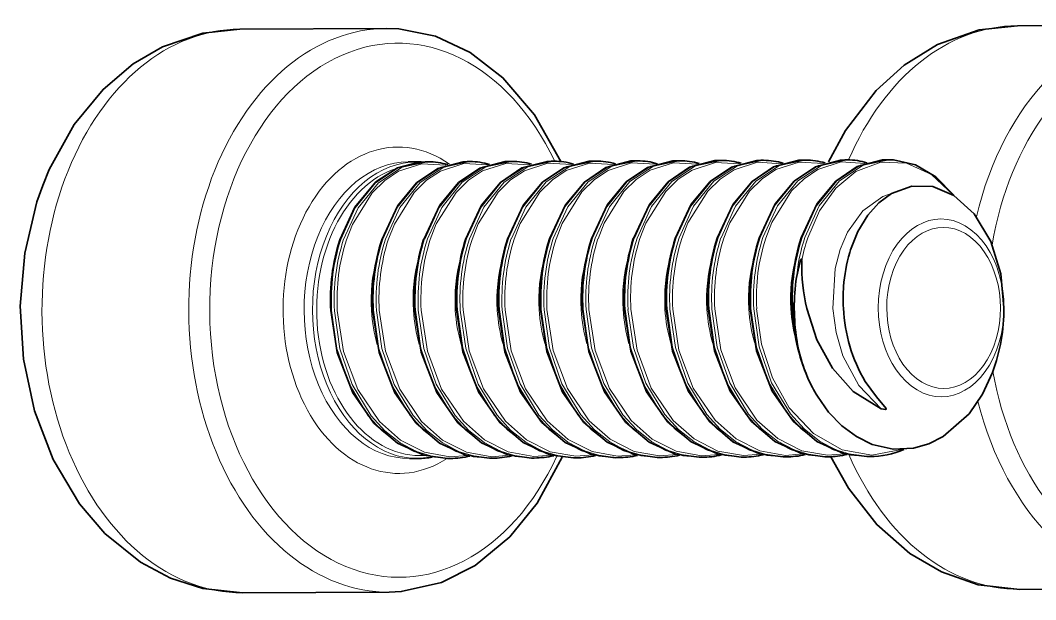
# Model space of a CAD drawing. Extents: x 386 to 1090, y 188 to 736.
# Drawn here: x 986.3 to 993.15, y 613.78 to 617.69 of the extents above; entities that cross this region are included whole.
import ezdxf

# ---------------------------------------------------------------- set-up
doc = ezdxf.new("R2010")
doc.units = 0

msp = doc.modelspace()

# ---------------------------------------------------------------- linework, layer by layer
at = {"color": 7, "lineweight": 35, "ltscale": 0.024748}
for p, q in [((994.0154, 617.6576), (993.0255, 617.6533)), ((988.7886, 613.8351), (987.7986, 613.8308)), ((994.0317, 613.8576), (993.0418, 613.8534))]:
    msp.add_line(p, q, dxfattribs=at)
at = {"color": 7, "lineweight": 35, "ltscale": 0.02475}
msp.add_line((988.7723, 617.635), (987.7823, 617.6307), dxfattribs=at)
at = {"color": 7, "lineweight": 35, "ltscale": 0.001413}
msp.add_line((988.9741, 616.7359), (988.9176, 616.7357), dxfattribs=at)
at = {"color": 7, "lineweight": 35, "ltscale": 0.000665535}
msp.add_line((988.9771, 616.7359), (989.0037, 616.7352), dxfattribs=at)
at = {"color": 7, "lineweight": 35, "ltscale": 0.000474551}
for p, q in [((989.0513, 616.7362), (989.0323, 616.7361)), ((989.3342, 616.7374), (989.3152, 616.7374)), ((989.617, 616.7386), (989.598, 616.7386)), ((989.8998, 616.7399), (989.8809, 616.7398)), ((989.2014, 614.7368), (989.1824, 614.7368)), ((989.4842, 614.738), (989.4652, 614.738)), ((989.767, 614.7393), (989.748, 614.7392)), ((990.0499, 614.7405), (990.0309, 614.7404)), ((990.3327, 614.7417), (990.3137, 614.7416)), ((990.6155, 614.7429), (990.5966, 614.7429)), ((990.8984, 614.7441), (990.8794, 614.7441)), ((991.1812, 614.7454), (991.1622, 614.7453)), ((991.4641, 614.7466), (991.4451, 614.7465))]:
    msp.add_line(p, q, dxfattribs=at)
at = {"color": 7, "lineweight": 35, "ltscale": 0.000474558}
for p, q in [((990.1827, 616.7411), (990.1637, 616.741)), ((990.4655, 616.7423), (990.4465, 616.7422)), ((990.7484, 616.7435), (990.7294, 616.7434)), ((991.0312, 616.7448), (991.0122, 616.7446)), ((991.314, 616.746), (991.295, 616.7458)), ((991.5969, 616.7472), (991.5779, 616.7471)), ((991.8797, 616.7484), (991.8607, 616.7483)), ((992.1625, 616.7496), (992.1436, 616.7495)), ((991.7469, 614.7478), (991.7279, 614.7477)), ((992.0297, 614.749), (992.0107, 614.7489))]:
    msp.add_line(p, q, dxfattribs=at)
at = {"color": 7, "lineweight": 35, "ltscale": 0.000677738}
msp.add_line((992.1896, 616.7489), (992.1625, 616.7496), dxfattribs=at)
at = {"color": 7, "lineweight": 35, "ltscale": 0.000478805}
msp.add_line((991.9004, 616.1418), (991.8948, 616.1235), dxfattribs=at)
at = {"color": 7, "lineweight": 35, "ltscale": 0.001415}
msp.add_line((988.9827, 614.7359), (988.9261, 614.7357), dxfattribs=at)
at = {"color": 7, "lineweight": 35}
for points in [[(993.0255, 617.6533), (992.7687, 617.6245), (992.4873, 617.5255), (992.2631, 617.3868), (992.0734, 617.2163), (991.8668, 616.947), (991.7523, 616.7352)], [(987.7823, 617.6307), (987.5321, 617.6034), (987.2602, 617.5106), (987.0625, 617.3955), (986.8589, 617.2234), (986.665, 616.9877), (986.4964, 616.6846), (986.4517, 616.5764)], [(989.9455, 616.7377), (989.7687, 617.0522), (989.5554, 617.3021), (989.3344, 617.4724), (989.1007, 617.5818), (988.8547, 617.632), (988.7723, 617.635)], [(988.4556, 616.2095), (988.5579, 616.4311), (988.6995, 616.6007), (988.8441, 616.6948), (988.9901, 616.7339), (989.0323, 616.7361)], [(988.7385, 616.2107), (988.8466, 616.4417), (988.9736, 616.5942), (989.1177, 616.6918), (989.2881, 616.7365), (989.3152, 616.7374)], [(989.0213, 616.2119), (989.1295, 616.4429), (989.2565, 616.5954), (989.4005, 616.693), (989.5709, 616.7376), (989.598, 616.7386)], [(989.3041, 616.2131), (989.4123, 616.444), (989.5393, 616.5966), (989.6833, 616.6942), (989.8538, 616.7388), (989.8809, 616.7398)], [(989.587, 616.2144), (989.6951, 616.4453), (989.8221, 616.5978), (989.9662, 616.6954), (990.1366, 616.7401), (990.1637, 616.741)], [(989.8698, 616.2156), (989.978, 616.4465), (990.105, 616.5991), (990.249, 616.6967), (990.4195, 616.7413), (990.4465, 616.7422)], [(990.1526, 616.2167), (990.2608, 616.4477), (990.3878, 616.6003), (990.5319, 616.6979), (990.7023, 616.7425), (990.7294, 616.7434)], [(990.4355, 616.218), (990.5436, 616.4489), (990.6707, 616.6015), (990.8147, 616.6991), (990.9852, 616.7437), (991.0122, 616.7446)], [(990.7183, 616.2192), (990.8265, 616.4501), (990.9535, 616.6027), (991.0975, 616.7003), (991.268, 616.7449), (991.295, 616.7458)], [(991.0012, 616.2204), (991.1093, 616.4514), (991.2363, 616.6039), (991.3804, 616.7015), (991.5508, 616.7462), (991.5779, 616.7471)], [(991.284, 616.2216), (991.3922, 616.4526), (991.5192, 616.6051), (991.6632, 616.7028), (991.8337, 616.7474), (991.8607, 616.7483)], [(991.5668, 616.2228), (991.675, 616.4538), (991.802, 616.6063), (991.946, 616.704), (992.1165, 616.7486), (992.1436, 616.7495)], [(992.1896, 616.7489), (992.3379, 616.7154), (992.4755, 616.6345), (992.5968, 616.51)], [(987.7986, 613.8308), (987.532, 613.8595), (987.3129, 613.9299), (987.1107, 614.0374), (986.8718, 614.2302), (986.7, 614.4305), (986.5223, 614.7283), (986.3966, 615.0565), (986.3227, 615.4049), (986.3007, 615.7628), (986.3307, 616.1199), (986.4128, 616.4656), (986.4517, 616.5764)], [(992.9352, 615.7529), (992.9131, 615.9799), (992.846, 616.1985), (992.7338, 616.3859), (992.5972, 616.5098), (992.4556, 616.5688), (992.3131, 616.5718), (992.1773, 616.5217), (992.0919, 616.4584), (992.0174, 616.3754), (991.9504, 616.2657), (991.9004, 616.1418)], [(991.5707, 616.0643), (991.5692, 616.0792), (991.5678, 616.0798), (991.5599, 616.0646), (991.5357, 615.9561)], [(988.96, 615.736), (989.0034, 615.4526), (989.1093, 615.1804), (989.2515, 614.9772), (989.4103, 614.8416), (989.5891, 614.7606), (989.748, 614.7392)], [(989.2429, 615.7372), (989.2863, 615.4539), (989.3922, 615.1816), (989.5344, 614.9784), (989.6931, 614.8428), (989.8719, 614.7618), (990.0309, 614.7404)], [(989.5258, 615.7385), (989.5692, 615.4551), (989.675, 615.1828), (989.8172, 614.9796), (989.976, 614.844), (990.1548, 614.7631), (990.3137, 614.7416)], [(989.8086, 615.7397), (989.852, 615.4563), (989.9578, 615.184), (990.1, 614.9808), (990.2589, 614.8452), (990.4376, 614.7643), (990.5966, 614.7429)], [(990.0914, 615.7409), (990.1348, 615.4575), (990.2407, 615.1852), (990.3829, 614.982), (990.5417, 614.8464), (990.7205, 614.7655), (990.8794, 614.7441)], [(990.3743, 615.7421), (990.4177, 615.4587), (990.5235, 615.1865), (990.6657, 614.9832), (990.8245, 614.8477), (991.0033, 614.7667), (991.1622, 614.7453)], [(990.6571, 615.7433), (990.7005, 615.4599), (990.8063, 615.1877), (990.9485, 614.9844), (991.1074, 614.8489), (991.2861, 614.7679), (991.4451, 614.7465)], [(990.9399, 615.7445), (990.9833, 615.4611), (991.0892, 615.1889), (991.2314, 614.9857), (991.3902, 614.8501), (991.569, 614.7692), (991.7279, 614.7477)], [(991.2228, 615.7457), (991.2662, 615.4623), (991.372, 615.1901), (991.5142, 614.9869), (991.673, 614.8513), (991.8518, 614.7704), (992.0107, 614.7489)], [(991.6046, 615.7472), (991.6736, 615.5358), (991.7797, 615.3444), (991.9187, 615.1887), (992.1059, 615.0718)], [(988.3943, 615.7336), (988.4377, 615.4502), (988.5436, 615.1779), (988.6858, 614.9747), (988.8446, 614.8391), (989.0234, 614.7582), (989.1824, 614.7368)], [(988.6772, 615.7348), (988.7206, 615.4514), (988.8265, 615.1791), (988.9686, 614.976), (989.1274, 614.8403), (989.3063, 614.7594), (989.4652, 614.738)], [(991.6766, 615.1556), (991.7524, 615.0492), (991.8408, 614.9571), (991.9399, 614.8832), (992.0466, 614.8309), (992.1868, 614.7987), (992.3259, 614.8048), (992.428, 614.8339), (992.526, 614.8833), (992.7, 615.038), (992.7904, 615.1705), (992.8583, 615.3167)], [(992.1059, 615.0718), (992.1382, 615.0652), (992.1402, 615.0723), (992.0757, 615.1506), (992, 615.2554)], [(989.9553, 614.7451), (989.7862, 614.4355), (989.6015, 614.2072), (989.368, 614.0144), (989.1424, 613.9004), (988.8704, 613.8387), (988.7886, 613.8351)], [(993.0418, 613.8534), (992.7607, 613.8854), (992.5148, 613.9711), (992.3005, 614.096), (992.0775, 614.2911), (991.8859, 614.536), (991.7667, 614.7482)]]:
    msp.add_lwpolyline(points, dxfattribs=at)
at = {"color": 7, "lineweight": 13}
for points in [[(989.0323, 616.7361), (988.8563, 616.6992), (988.6965, 616.595), (988.5594, 616.426), (988.4622, 616.2131)], [(989.0513, 616.7362), (988.8752, 616.6993), (988.7155, 616.595), (988.5784, 616.426), (988.4812, 616.2132)], [(989.1712, 616.7133), (989.0093, 616.7226), (988.852, 616.672), (988.7584, 616.6097), (988.6741, 616.5274), (988.5407, 616.3142), (988.5001, 616.2095)], [(989.3152, 616.7374), (989.1391, 616.7004), (988.9794, 616.5962), (988.8423, 616.4272), (988.7451, 616.2143)], [(989.3342, 616.7374), (989.1581, 616.7006), (988.9984, 616.5963), (988.8613, 616.4272), (988.764, 616.2144)], [(989.454, 616.7145), (989.2922, 616.7238), (989.1348, 616.6732), (989.0413, 616.611), (988.957, 616.5286), (988.8235, 616.3154), (988.7829, 616.2107)], [(989.598, 616.7386), (989.4219, 616.7017), (989.2622, 616.5974), (989.1251, 616.4284), (989.028, 616.2155)], [(989.617, 616.7386), (989.4409, 616.7018), (989.2812, 616.5975), (989.1441, 616.4285), (989.0469, 616.2156)], [(989.7369, 616.7157), (989.575, 616.725), (989.4177, 616.6744), (989.3241, 616.6122), (989.2398, 616.5298), (989.1064, 616.3167), (989.0657, 616.2119)], [(989.8809, 616.7398), (989.7048, 616.7029), (989.545, 616.5986), (989.408, 616.4296), (989.3108, 616.2167)], [(989.8998, 616.7399), (989.7238, 616.703), (989.564, 616.5987), (989.4269, 616.4297), (989.3297, 616.2168)], [(990.0197, 616.7169), (989.8578, 616.7263), (989.7005, 616.6756), (989.6069, 616.6134), (989.5227, 616.531), (989.3892, 616.3179), (989.3486, 616.2131)], [(990.1637, 616.741), (989.9876, 616.7041), (989.8279, 616.5999), (989.6908, 616.4308), (989.5936, 616.218)], [(990.1827, 616.7411), (990.0066, 616.7042), (989.8469, 616.5999), (989.7098, 616.4309), (989.6125, 616.218)], [(990.3026, 616.7181), (990.1407, 616.7275), (989.9833, 616.6768), (989.8898, 616.6146), (989.8055, 616.5322), (989.6721, 616.3191), (989.6314, 616.2143)], [(990.4465, 616.7422), (990.2704, 616.7053), (990.1107, 616.6011), (989.9736, 616.432), (989.8765, 616.2192)], [(990.4655, 616.7423), (990.2894, 616.7054), (990.1297, 616.6011), (989.9926, 616.4321), (989.8954, 616.2192)], [(990.5854, 616.7194), (990.4235, 616.7287), (990.2662, 616.678), (990.1726, 616.6158), (990.0884, 616.5334), (989.9549, 616.3203), (989.9142, 616.2155)], [(990.7294, 616.7434), (990.5533, 616.7065), (990.3936, 616.6023), (990.2565, 616.4332), (990.1593, 616.2204)], [(990.7484, 616.7435), (990.5723, 616.7066), (990.4125, 616.6024), (990.2755, 616.4333), (990.1783, 616.2205)], [(990.8682, 616.7206), (990.7064, 616.7299), (990.549, 616.6793), (990.4554, 616.6171), (990.3712, 616.5347), (990.2377, 616.3215), (990.1971, 616.2167)], [(991.0122, 616.7446), (990.8362, 616.7078), (990.6764, 616.6035), (990.5393, 616.4344), (990.4421, 616.2216)], [(991.0312, 616.7448), (990.8551, 616.7078), (990.6954, 616.6036), (990.5583, 616.4346), (990.4611, 616.2217)], [(991.1511, 616.7218), (990.9892, 616.7311), (990.8318, 616.6805), (990.7383, 616.6183), (990.6541, 616.5359), (990.5206, 616.3227), (990.4799, 616.218)], [(991.295, 616.7458), (991.119, 616.709), (990.9592, 616.6047), (990.8221, 616.4357), (990.725, 616.2228)], [(991.314, 616.746), (991.1379, 616.709), (990.9782, 616.6048), (990.8411, 616.4358), (990.744, 616.2229)], [(991.434, 616.723), (991.272, 616.7324), (991.1147, 616.6817), (991.0211, 616.6195), (990.9369, 616.5371), (990.8034, 616.3239), (990.7628, 616.2192)], [(991.5779, 616.7471), (991.4019, 616.7102), (991.2421, 616.6059), (991.105, 616.4369), (991.0078, 616.2241)], [(991.5969, 616.7472), (991.4208, 616.7103), (991.261, 616.606), (991.124, 616.437), (991.0268, 616.2241)], [(991.7168, 616.7242), (991.5549, 616.7336), (991.3975, 616.6829), (991.304, 616.6207), (991.2197, 616.5383), (991.0863, 616.3251), (991.0457, 616.2204)], [(991.8607, 616.7483), (991.6847, 616.7114), (991.5249, 616.6071), (991.3878, 616.4381), (991.2906, 616.2253)], [(991.8797, 616.7484), (991.7036, 616.7115), (991.5439, 616.6072), (991.4068, 616.4382), (991.3096, 616.2253)], [(991.9996, 616.7255), (991.8377, 616.7347), (991.6804, 616.6841), (991.5868, 616.6219), (991.5026, 616.5396), (991.3691, 616.3264), (991.3285, 616.2216)], [(992.1436, 616.7495), (991.9675, 616.7126), (991.8077, 616.6083), (991.6707, 616.4393), (991.5735, 616.2265)], [(992.1625, 616.7496), (991.9865, 616.7127), (991.8267, 616.6084), (991.6896, 616.4395), (991.5925, 616.2266)], [(992.5919, 616.5131), (992.4468, 616.6513), (992.278, 616.7277), (992.104, 616.7335), (991.9368, 616.6705), (991.8016, 616.559), (991.6915, 616.4061), (991.6113, 616.2228)], [(991.7802, 615.7479), (991.7969, 616.0172), (991.8306, 616.1442), (991.8807, 616.2607), (991.9843, 616.4053), (992.117, 616.5012), (992.1805, 616.5236)], [(988.683, 615.7357), (988.7195, 615.4785), (988.8029, 615.2366), (988.9307, 615.0259), (989.0225, 614.9252), (989.1257, 614.8434), (989.2371, 614.7839), (989.355, 614.7483), (989.4652, 614.738)], [(988.9659, 615.7369), (989.0023, 615.4797), (989.0857, 615.2378), (989.2136, 615.0271), (989.3053, 614.9264), (989.4086, 614.8446), (989.52, 614.7852), (989.6378, 614.7495), (989.748, 614.7392)], [(989.0043, 615.736), (989.046, 615.46), (989.1423, 615.2036), (989.2895, 614.987), (989.4311, 614.8617), (989.592, 614.7803), (989.7639, 614.7495), (989.8818, 614.7592)], [(989.2487, 615.7382), (989.2852, 615.4809), (989.3685, 615.239), (989.4964, 615.0283), (989.5881, 614.9276), (989.6914, 614.8458), (989.8029, 614.7863), (989.9207, 614.7507), (990.0309, 614.7404)], [(989.2678, 615.736), (989.3046, 615.4791), (989.3881, 615.2378), (989.516, 615.0276), (989.6078, 614.9271), (989.7111, 614.8455), (989.8223, 614.7863), (989.9398, 614.7508), (990.0499, 614.7405)], [(989.2871, 615.7372), (989.3288, 615.4612), (989.4251, 615.2048), (989.5723, 614.9882), (989.7139, 614.8629), (989.8748, 614.7815), (990.0467, 614.7507), (990.1647, 614.7604)], [(989.5316, 615.7394), (989.568, 615.4821), (989.6514, 615.2402), (989.7792, 615.0295), (989.871, 614.9288), (989.9742, 614.847), (990.0857, 614.7875), (990.2035, 614.752), (990.3137, 614.7416)], [(989.5507, 615.7372), (989.5874, 615.4803), (989.671, 615.239), (989.7988, 615.0288), (989.8906, 614.9283), (989.9939, 614.8466), (990.1051, 614.7875), (990.2226, 614.752), (990.3327, 614.7417)], [(989.5699, 615.7384), (989.6117, 615.4625), (989.7079, 615.2061), (989.8552, 614.9894), (989.9968, 614.8641), (990.1577, 614.7827), (990.3295, 614.752), (990.4475, 614.7617)], [(989.8144, 615.7406), (989.8508, 615.4833), (989.9342, 615.2415), (990.0621, 615.0308), (990.1538, 614.9301), (990.2571, 614.8483), (990.3685, 614.7888), (990.4863, 614.7532), (990.5966, 614.7429)], [(989.8335, 615.7384), (989.8702, 615.4816), (989.9538, 615.2402), (990.0817, 615.03), (990.1735, 614.9295), (990.2768, 614.8478), (990.3879, 614.7887), (990.5054, 614.7532), (990.6155, 614.7429)], [(989.8528, 615.7396), (989.8945, 615.4637), (989.9908, 615.2073), (990.138, 614.9907), (990.2796, 614.8654), (990.4405, 614.7839), (990.6124, 614.7532), (990.7303, 614.7629)], [(990.0972, 615.7418), (990.1337, 615.4845), (990.2171, 615.2427), (990.3449, 615.032), (990.4366, 614.9313), (990.5399, 614.8495), (990.6514, 614.79), (990.7692, 614.7544), (990.8794, 614.7441)], [(990.1163, 615.7396), (990.1531, 615.4828), (990.2366, 615.2415), (990.3645, 615.0312), (990.4563, 614.9307), (990.5596, 614.8491), (990.6708, 614.7899), (990.7883, 614.7544), (990.8984, 614.7441)], [(990.1356, 615.7408), (990.1774, 615.4648), (990.2736, 615.2085), (990.4208, 614.9919), (990.5624, 614.8666), (990.7233, 614.7851), (990.8952, 614.7544), (991.0132, 614.7641)], [(990.3801, 615.743), (990.4165, 615.4857), (990.4999, 615.2439), (990.6277, 615.0332), (990.7195, 614.9325), (990.8228, 614.8507), (990.9342, 614.7912), (991.052, 614.7556), (991.1622, 614.7453)], [(990.3992, 615.7408), (990.4359, 615.484), (990.5195, 615.2427), (990.6473, 615.0325), (990.7391, 614.9319), (990.8425, 614.8503), (990.9536, 614.7911), (991.0712, 614.7556), (991.1812, 614.7454)], [(990.4185, 615.7421), (990.4602, 615.4661), (990.5565, 615.2097), (990.7037, 614.9931), (990.8453, 614.8678), (991.0062, 614.7863), (991.178, 614.7556), (991.296, 614.7653)], [(990.6629, 615.7443), (990.6994, 615.4869), (990.7828, 615.2451), (990.9106, 615.0344), (991.0023, 614.9337), (991.1056, 614.8519), (991.217, 614.7924), (991.3348, 614.7568), (991.4451, 614.7465)], [(990.682, 615.7421), (990.7188, 615.4852), (990.8024, 615.2439), (990.9302, 615.0337), (991.022, 614.9332), (991.1253, 614.8515), (991.2365, 614.7923), (991.354, 614.7568), (991.4641, 614.7466)], [(990.7013, 615.7433), (990.743, 615.4673), (990.8393, 615.2109), (990.9865, 614.9943), (991.1281, 614.869), (991.289, 614.7875), (991.4609, 614.7568), (991.5789, 614.7665)], [(990.9457, 615.7455), (990.9822, 615.4882), (991.0656, 615.2463), (991.1934, 615.0356), (991.2852, 614.9349), (991.3884, 614.8531), (991.4999, 614.7936), (991.6177, 614.7581), (991.7279, 614.7477)], [(990.9648, 615.7433), (991.0016, 615.4865), (991.0852, 615.2451), (991.213, 615.0349), (991.3048, 614.9344), (991.4081, 614.8527), (991.5193, 614.7935), (991.6368, 614.7581), (991.7469, 614.7478)], [(990.9841, 615.7445), (991.0259, 615.4685), (991.1221, 615.2122), (991.2693, 614.9955), (991.4109, 614.8702), (991.5718, 614.7888), (991.7438, 614.758), (991.8617, 614.7678)], [(991.2286, 615.7467), (991.2651, 615.4894), (991.3484, 615.2476), (991.4763, 615.0369), (991.568, 614.9362), (991.6713, 614.8544), (991.7827, 614.7949), (991.9005, 614.7593), (992.0107, 614.7489)], [(991.2477, 615.7445), (991.2845, 615.4877), (991.368, 615.2463), (991.4958, 615.0361), (991.5876, 614.9356), (991.691, 614.8539), (991.8021, 614.7947), (991.9197, 614.7593), (992.0297, 614.749)], [(991.267, 615.7457), (991.2999, 615.5059), (991.3741, 615.2788), (991.4874, 615.0775), (991.6495, 614.9044), (991.8438, 614.7938), (992.0436, 614.7591), (992.243, 614.7967)], [(992.1059, 615.0718), (991.9555, 615.2275), (991.8488, 615.4283), (991.8024, 615.5849), (991.7802, 615.7479)], [(988.4002, 615.7346), (988.4366, 615.4772), (988.52, 615.2354), (988.6478, 615.0247), (988.7396, 614.924), (988.8429, 614.8422), (988.9543, 614.7827), (989.0721, 614.7471), (989.1824, 614.7368)], [(988.4193, 615.7324), (988.4561, 615.4755), (988.5396, 615.2341), (988.6675, 615.0239), (988.7593, 614.9234), (988.8625, 614.8418), (988.9738, 614.7826), (989.0912, 614.7471), (989.2014, 614.7368)], [(988.4386, 615.7336), (988.4803, 615.4576), (988.5766, 615.2012), (988.7238, 614.9846), (988.8654, 614.8593), (989.0263, 614.7778), (989.1982, 614.7471), (989.3162, 614.7568)], [(988.7021, 615.7336), (988.7389, 615.4767), (988.8224, 615.2354), (988.9503, 615.0251), (989.0421, 614.9246), (989.1454, 614.843), (989.2566, 614.7838), (989.3741, 614.7484), (989.4842, 614.738)], [(988.7214, 615.7348), (988.7631, 615.4588), (988.8594, 615.2024), (989.0067, 614.9858), (989.1483, 614.8605), (989.3091, 614.7791), (989.481, 614.7483), (989.599, 614.758)], [(988.985, 615.7348), (989.0217, 615.4779), (989.1053, 615.2366), (989.2332, 615.0264), (989.325, 614.9258), (989.4282, 614.8442), (989.5394, 614.785), (989.6569, 614.7496), (989.767, 614.7393)]]:
    msp.add_lwpolyline(points, dxfattribs=at)
at = {"color": 7, "lineweight": 35}
for centre, radius, start, end in [((989.0526, 616.2791), 0.4571, 73.38717, 90.1657), ((989.3354, 616.2803), 0.4571, 73.38717, 90.16579), ((989.6183, 616.2816), 0.4571, 73.38717, 90.16579), ((989.9012, 616.2827), 0.4571, 73.38717, 90.16579), ((990.184, 616.2839), 0.4571, 73.38717, 90.16579), ((990.4669, 616.2852), 0.4571, 73.38717, 90.16579), ((990.7497, 616.2864), 0.4571, 73.38717, 90.16579), ((991.0325, 616.2876), 0.4571, 73.38717, 90.16579), ((991.3154, 616.2888), 0.4571, 73.38717, 90.16579), ((991.5982, 616.29), 0.4571, 73.38717, 90.16579), ((991.881, 616.2913), 0.4571, 73.38717, 90.16579), ((991.1318, 615.8126), 1.3251, 162.29113, 183.15281), ((991.4147, 615.8138), 1.3251, 162.29113, 183.15281), ((991.6975, 615.815), 1.3251, 162.29113, 183.15281), ((991.9803, 615.8162), 1.3251, 162.29113, 183.15281), ((992.2632, 615.8174), 1.3251, 162.29113, 183.15281), ((992.546, 615.8187), 1.3251, 162.29113, 183.15281), ((992.8289, 615.8199), 1.3251, 162.29113, 183.15281), ((989.7177, 615.8065), 1.3251, 162.29113, 183.15281), ((990.0005, 615.8077), 1.3251, 162.29113, 183.15281), ((990.2833, 615.8089), 1.3251, 162.29113, 183.15281), ((990.5662, 615.8101), 1.3251, 162.29113, 183.15281), ((990.849, 615.8113), 1.3251, 162.29113, 183.15281), ((992.9348, 615.8182), 1.084, 163.64002, 175.90087), ((992.9078, 616.0469), 1.3372, 179.25683, 192.95353), ((993.0062, 615.8109), 1.1557, 175.7868, 183.10387), ((992.8557, 615.8083), 1.3514, 182.59944, 203.12316), ((992.9033, 615.793), 1.0516, 182.43717, 210.76095), ((991.7032, 615.7443), 1.2318, 339.68381, 0.39975), ((992.5994, 615.7052), 1.0751, 188.96448, 203.43631), ((992.5016, 615.6623), 0.9682, 203.40779, 211.55387), ((992.0254, 615.3428), 0.5939, 270.41854, 293.31686), ((988.9804, 615.2493), 0.5134, 270.26127, 281.13217), ((989.1985, 615.3187), 0.5819, 270.28174, 283.30297), ((989.4813, 615.3199), 0.5819, 270.28174, 283.30297), ((989.7642, 615.3212), 0.5819, 270.28174, 283.30297), ((990.047, 615.3224), 0.5819, 270.28174, 283.30297), ((990.3298, 615.3236), 0.5819, 270.28174, 283.30297), ((990.6127, 615.3248), 0.5819, 270.28174, 283.30297), ((990.8955, 615.326), 0.5819, 270.28174, 283.30297), ((991.1783, 615.3273), 0.5819, 270.28174, 283.30297), ((991.4612, 615.3285), 0.5819, 270.28174, 283.30297), ((991.744, 615.3297), 0.5819, 270.28174, 283.30297)]:
    msp.add_arc(centre, radius, start, end, dxfattribs=at)
at = {"color": 7, "lineweight": 13}
for centre, radius, start, end in [((990.2963, 615.809), 1.3322, 162.23053, 183.10067), ((990.3159, 615.809), 1.3328, 162.23381, 183.19237), ((990.5792, 615.8102), 1.3322, 162.23053, 183.10067), ((990.5987, 615.8102), 1.3328, 162.23381, 183.19237), ((990.862, 615.8115), 1.3322, 162.23053, 183.10067), ((990.8816, 615.8115), 1.3328, 162.23381, 183.19237), ((991.1448, 615.8127), 1.3322, 162.23053, 183.10067), ((991.1644, 615.8127), 1.3328, 162.23381, 183.19237), ((991.1697, 615.8127), 1.3188, 162.21087, 183.17464), ((991.4277, 615.8139), 1.3322, 162.23053, 183.10067), ((991.4473, 615.8139), 1.3328, 162.23381, 183.19237), ((991.4526, 615.8139), 1.3188, 162.21087, 183.17464), ((991.7105, 615.8151), 1.3322, 162.23053, 183.10067), ((991.7301, 615.8151), 1.3328, 162.23381, 183.19237), ((991.7349, 615.815), 1.3182, 162.19721, 183.16978), ((991.9933, 615.8163), 1.3322, 162.23053, 183.10067), ((992.0129, 615.8163), 1.3328, 162.23381, 183.19237), ((992.0183, 615.8163), 1.3188, 162.21087, 183.17464), ((992.2756, 615.8174), 1.3316, 162.21701, 183.09581), ((992.2958, 615.8175), 1.3328, 162.23381, 183.19237), ((992.301, 615.8176), 1.3187, 162.20835, 183.17382), ((992.559, 615.8188), 1.3322, 162.23053, 183.10067), ((992.5786, 615.8187), 1.3328, 162.23381, 183.19237), ((992.5839, 615.8187), 1.3187, 162.20835, 183.17382), ((992.8419, 615.82), 1.3322, 162.23053, 183.10067), ((992.8014, 615.8323), 1.2717, 161.93495, 174.41109), ((992.7671, 615.8425), 1.2167, 161.78706, 169.49955), ((989.7307, 615.8066), 1.3322, 162.23053, 183.10067), ((989.7502, 615.8066), 1.3328, 162.23381, 183.19237), ((989.755, 615.8065), 1.3182, 162.19721, 183.16978), ((990.0135, 615.8079), 1.3322, 162.23053, 183.10067), ((990.033, 615.8078), 1.3328, 162.23381, 183.19237), ((990.0378, 615.8077), 1.3182, 162.19721, 183.16978), ((990.3212, 615.8091), 1.3188, 162.21087, 183.17464), ((990.6041, 615.8103), 1.3188, 162.21087, 183.17464), ((990.8868, 615.8115), 1.3187, 162.20835, 183.17382), ((989.7205, 615.8042), 1.0537, 164.81969, 183.78738), ((990.0033, 615.8054), 1.0537, 164.81969, 183.78738), ((990.2861, 615.8066), 1.0537, 164.81969, 183.78738), ((990.569, 615.8078), 1.0537, 164.81969, 183.78738), ((990.8518, 615.809), 1.0537, 164.81969, 183.78738), ((991.1346, 615.8102), 1.0537, 164.81969, 183.78738), ((991.4175, 615.8115), 1.0537, 164.81969, 183.78738), ((991.7003, 615.8127), 1.0537, 164.81969, 183.78738), ((991.9832, 615.8139), 1.0537, 164.81969, 183.78738), ((992.266, 615.8151), 1.0537, 164.81969, 183.78738), ((992.5488, 615.8163), 1.0537, 164.81969, 183.78738), ((990.0482, 615.8026), 1.0985, 183.4888, 195.79182), ((990.3311, 615.8038), 1.0985, 183.4888, 195.79182), ((990.6139, 615.8051), 1.0985, 183.4888, 195.79182), ((990.8967, 615.8063), 1.0985, 183.4888, 195.79182), ((991.1796, 615.8075), 1.0985, 183.4888, 195.79182), ((991.4624, 615.8087), 1.0985, 183.4888, 195.79182), ((991.7452, 615.8099), 1.0985, 183.4888, 195.79182), ((992.0281, 615.8112), 1.0985, 183.4888, 195.79182), ((992.3109, 615.8124), 1.0985, 183.4888, 195.79182), ((992.5939, 615.8136), 1.0986, 183.48928, 195.75209), ((992.9194, 615.8159), 1.4096, 182.76285, 191.38119), ((989.7654, 615.8014), 1.0985, 183.4888, 195.79182)]:
    msp.add_arc(centre, radius, start, end, dxfattribs=at)
for centre, major_axis, start_param, end_param in [((988.8511, 615.7354), (-0.0077, 1.8), 5.301398, 10.413842), ((993.0336, 615.7534), (-0.0082, 1.9), 6.283156, 7.299756), ((994.0236, 615.7576), (-0.0082, 1.9), 6.283156, 7.525068), ((994.0943, 615.7579), (-0.0077, 1.8), 5.292248, 7.616493), ((987.7905, 615.7308), (-0.0082, 1.9), 6.283156, 9.424749), ((988.7805, 615.735), (-0.0082, 1.9), 6.283156, 9.424749), ((988.8511, 615.7354), (-0.0048, 1.1), 5.819239, 9.853429), ((988.9219, 615.7357), (-0.0043, 1), 6.283156, 9.424749), ((988.9785, 615.7359), (-0.0043, 1), 6.279046, 9.424749), ((988.9926, 615.736), (-0.0043, 0.98), 0.219529, 3.186108), ((992.5115, 615.7511), (-0.0026, 0.5992), 4.212389, 10.495574), ((992.5281, 615.7512), (-0.0023, 0.5426), 1.070796462458049, 7.353981633975738), ((994.0943, 615.7579), (-0.0077, 1.8), 1.812651, 4.123375), ((994.0236, 615.7576), (-0.0082, 1.9), 1.910321, 3.141564), ((993.0336, 615.7534), (-0.0082, 1.9), 2.115413, 3.141564)]:
    msp.add_ellipse(centre, major_axis=major_axis, ratio=0.707107, start_param=start_param, end_param=end_param, dxfattribs=at)
at = {"color": 7, "lineweight": 35}
msp.add_ellipse((992.2281, 615.7499), major_axis=(-0.0043, 1), ratio=0.707107, start_param=1.360045, end_param=1.781548, dxfattribs=at)

doc.saveas('drawing.dxf')
